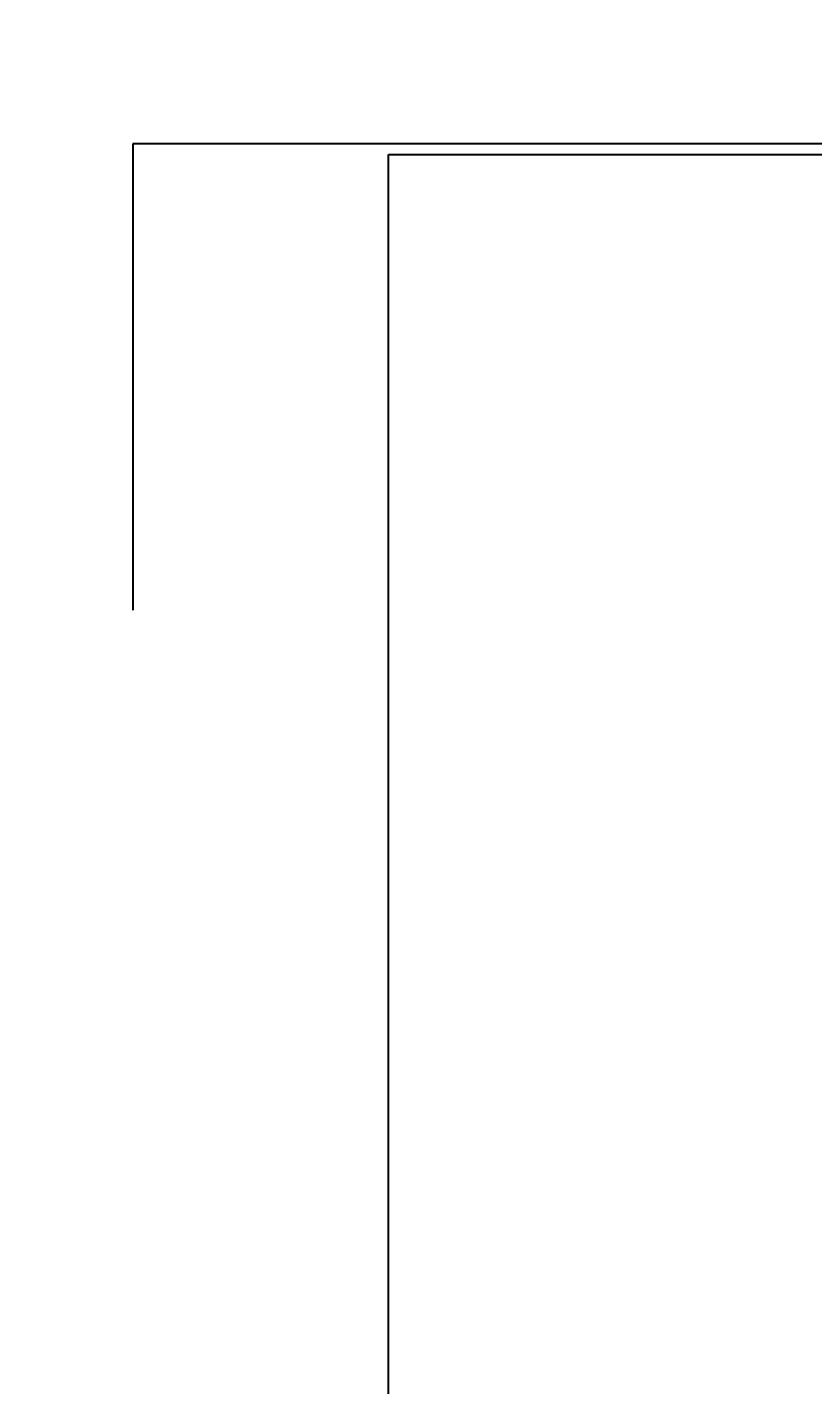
# Model space of a CAD drawing. Header units: millimetres. Extents: x -176651 to 424033, y -469666 to 486614.
# Drawn here: x 259892 to 260933, y 59847 to 61644 of the extents above; entities that cross this region are included whole.
import ezdxf
from ezdxf import colors
from ezdxf.entities.mleader import LeaderData, LeaderLine
from ezdxf.math import Vec2, Vec3

# ---------------------------------------------------------------- set-up
doc = ezdxf.new("R2010")
doc.units = ezdxf.units.MM
doc.linetypes.add('1625_East Villa$0$DASHED', pattern=[0.75, 0.5, -0.25])
for name, color, linetype in [('1625_East Villa$0$ad-Elevation 10', 8, 'Continuous'), ('1625_East Villa$0$ad-Furniture', 8, 'Continuous'), ('Site Levels$0$ad-Lvl-Entance road', 4, 'Continuous'), ('Site Levels$0$ad-Lvl-Plinth', 30, 'Continuous')]:
    doc.layers.add(name, color=color, linetype=linetype)
doc.layers.add('1625_East Villa$0$ad-Landscape', color=8, linetype='Continuous', lineweight=35)
doc.styles.add('Site Levels$0$Sections_The woods Site plan_Entrances$0$Standard', font='arial.ttf')
doc.styles.add('Site Levels$0$Standard', font='arial.ttf')

# ---------------------------------------------------------------- blocks, each defined once
blk = doc.blocks.new('1625_East Villa$0$bamboo')
at = {"layer": '1625_East Villa$0$ad-Landscape', "color": 76}
for points in [[(-780.7, 1200.9), (-752.3, 1166.4), (-912.5, 1150.2), (-789.3, 1193.8)], [(-802.5, 1139.6), (-782.6, 1098), (-891.6, 1037.1), (-795.3, 1130.9)], [(-959.1, 700.5), (-817.2, 774), (-930.7, 666), (-952, 691.8)], [(-731.5, 402.7), (-841.7, 410.9), (-749.6, 372.3), (-739.9, 395.4)], [(-783.5, 343.2), (-846.5, 347.9), (-832, 331), (-792, 335.9)], [(-918.2, 114.1), (-776.2, 187.7), (-889.7, 79.6), (-911, 105.5)]]:
    blk.add_lwpolyline(points, dxfattribs=at)
at = {"layer": '1625_East Villa$0$ad-Landscape', "color": 62}
for points in [[(-835, 1007.8), (-876.2, 987.1), (-939.2, 1094.8), (-843.4, 1000.5)], [(-854.3, 961.7), (-964.6, 970), (-872.5, 931.4), (-862.8, 954.4)], [(-1166, 756.5), (-1215.3, 904.1), (-1191.8, 735.2), (-1166, 756.5)], [(-906.4, 902.3), (-969.4, 907), (-954.8, 890.1), (-914.9, 895)], [(-843.4, 897.5), (-849.4, 818.8), (-866.4, 907.2), (-850.7, 906)], [(-974.8, 702), (-1024.2, 849.6), (-1000.7, 680.7), (-974.8, 702)], [(-1150.2, 755), (-1008.3, 828.6), (-1121.8, 720.5), (-1143.1, 746.4)], [(-1190.3, 750.9), (-1161.9, 716.5), (-1322.1, 700.2), (-1198.9, 743.8)], [(-1212, 689.6), (-1192.2, 648), (-1301.2, 587.1), (-1204.9, 680.9)], [(-999.2, 696.4), (-970.7, 661.9), (-1131, 645.7), (-1007.8, 689.3)], [(-1166.4, 669.3), (-1176.9, 559.2), (-1136.4, 650.5), (-1159.3, 660.7)], [(-1059.9, 523.7), (-1093.8, 494.6), (-1113.3, 654.4), (-1067.1, 532.2)], [(-1102, 678.9), (-1023.4, 671.3), (-1112.1, 656.1), (-1110.6, 671.8)], [(-1121.7, 544.2), (-1162.9, 523.5), (-1225.9, 631.2), (-1130.2, 536.9)], [(-1108, 616), (-1114, 553.1), (-1096.8, 567.3), (-1100.9, 607.4)], [(-1020.9, 635), (-1001.1, 593.4), (-1110, 532.6), (-1013.8, 626.4)], [(-975.2, 614.7), (-985.8, 504.7), (-945.3, 596), (-968.1, 606.1)], [(-910.8, 624.4), (-832.2, 616.8), (-921, 601.5), (-919.5, 617.3)], [(-1288.8, 429.3), (-1338.2, 576.9), (-1314.7, 408), (-1288.8, 429.3)], [(-1053.8, 499.5), (-907.2, 551.9), (-1075.6, 524.9), (-1053.8, 499.5)], [(-916.9, 561.5), (-922.9, 498.6), (-905.6, 512.8), (-909.7, 552.9)], [(-1273.1, 427.7), (-1131.2, 501.3), (-1244.7, 393.3), (-1266, 419.1)], [(-1141, 498.1), (-1251.3, 506.4), (-1159.2, 467.8), (-1149.5, 490.8)], [(-1055, 483.7), (-978.6, 343.4), (-1088.9, 454.6), (-1063.5, 476.4)], [(-1313.2, 423.7), (-1284.7, 389.2), (-1445, 373), (-1321.8, 416.6)], [(-1193.1, 438.6), (-1256.1, 443.4), (-1241.5, 426.4), (-1201.6, 431.4)], [(-1130.1, 433.9), (-1136.1, 355.2), (-1153.1, 443.6), (-1137.4, 442.4)], [(-1334.9, 362.3), (-1315.1, 320.7), (-1424, 259.8), (-1327.8, 353.7)], [(-1289.2, 342), (-1299.8, 231.9), (-1259.3, 323.3), (-1282.1, 333.4)], [(-1224.9, 351.7), (-1146.2, 344), (-1235, 328.8), (-1233.5, 344.6)], [(-1230.9, 288.8), (-1236.9, 225.9), (-1219.6, 240.1), (-1223.8, 280.1)], [(-1166, 102), (-1215.3, 249.6), (-1191.8, 80.7), (-1166, 102)], [(-933.9, 115.6), (-983.2, 263.3), (-959.7, 94.3), (-933.9, 115.6)], [(-1150.2, 100.5), (-1008.3, 174), (-1121.8, 66), (-1143.1, 91.9)], [(-1357.1, -48), (-1406.5, 99.6), (-1382.9, -69.3), (-1357.1, -48)], [(-1190.3, 96.4), (-1161.9, 61.9), (-1322.1, 45.7), (-1198.9, 89.3)], [(-958.2, 110.1), (-929.8, 75.6), (-1090, 59.3), (-966.8, 103)], [(-979.9, 48.7), (-960.1, 7.1), (-1069.1, -53.8), (-972.8, 40.1)], [(-869.9, 38), (-791.3, 30.4), (-880, 15.2), (-878.5, 30.9)], [(-1341.4, -49.5), (-1199.5, 24), (-1312.9, -84), (-1334.3, -58.1)], [(-1212, 35.1), (-1192.2, -6.5), (-1301.2, -67.4), (-1204.9, 26.4)], [(-1166.4, 14.8), (-1176.9, -95.3), (-1136.4, -4), (-1159.3, 6.1)], [(-1102, 24.4), (-1023.4, 16.8), (-1112.1, 1.6), (-1110.6, 17.3)], [(-934.3, 28.4), (-944.8, -81.7), (-904.3, 9.6), (-927.2, 19.8)], [(-780.4, -124), (-821.5, -144.7), (-884.6, -37), (-788.8, -131.3)], [(-875.9, -24.9), (-881.9, -87.8), (-864.7, -73.6), (-868.8, -33.5)]]:
    blk.add_lwpolyline(points, dxfattribs=at)
blk = doc.blocks.new('1625_East Villa$0$zw$DAD3')
at = {"transparency": 33554610}
h = blk.add_hatch(dxfattribs=at)
h.set_pattern_fill('DOTS', color=35, scale=20, angle=360)
h.set_pattern_definition([(360, (-800139.518, 271344.397), (15.875, 31.75), [0, -31.75])])
h.paths.add_polyline_path([(450, -2530), (2915, -2530), (2915, -450), (450, -450)])
at = {"layer": '1625_East Villa$0$ad-Elevation 10', "linetype": '1625_East Villa$0$DASHED'}
blk.add_lwpolyline([(0, -2980), (3365, -2980), (3365, 0), (0, 0)], close=True, dxfattribs=at)
at = {"layer": '1625_East Villa$0$ad-Elevation 10'}
blk.add_lwpolyline([(450, -2530), (2915, -2530), (2915, -450), (450, -450)], close=True, dxfattribs=at)
at = {"layer": '1625_East Villa$0$ad-Elevation 10', "linetype": '1625_East Villa$0$DASHED'}
for points in [[(0, -943.3), (3365, -943.3)], [(0, -1043.3), (3365, -1043.3)]]:
    blk.add_lwpolyline(points, dxfattribs=at)
at = {"layer": '1625_East Villa$0$ad-Landscape', "linetype": 'Continuous', "xscale": 0.473259546584505, "yscale": 0.473259546584505, "zscale": 0.473259546584505, "rotation": 359.9999999999999}
blk.add_blockref('1625_East Villa$0$bamboo', (1292.6, -1624.9), dxfattribs=at)
blk = doc.blocks.new('1625_East Villa$0$zw$D46D')
at = {"layer": '1625_East Villa$0$ad-Furniture'}
blk.add_blockref('1625_East Villa$0$zw$DAD3', (3610, 8185), dxfattribs=at)
blk = doc.blocks.new('1625_East Villa')
at = {"layer": '1625_East Villa$0$ad-Furniture'}
blk.add_blockref('1625_East Villa$0$zw$D46D', (0, 0), dxfattribs=at)
blk = doc.blocks.new("All Plot's Villa Plans")
at = {"ltscale": 5}
blk.add_blockref('1625_East Villa', (256422.3, 53304.9), dxfattribs=at)
blk = doc.blocks.new('Site Levels$0$zw$63CD')
at = {"layer": 'Site Levels$0$ad-Lvl-Plinth', "insert": (269697, -39222), "char_height": 1269.985, "width": 5416.267, "attachment_point": 5, "style": 'Site Levels$0$Sections_The woods Site plan_Entrances$0$Standard', "bg_fill": 19, "box_fill_scale": 1.5, "bg_fill_color": 257, "bg_fill_transparency": 0}
blk.add_mtext('\\pxt4;498.04', dxfattribs=at)
blk = doc.blocks.new('Site Levels$0$zw$1B0B')
at = {"layer": 'Site Levels$0$ad-Lvl-Entance road'}
ml = blk.add_multileader_mtext('Standard', dxfattribs=at)
ml.set_content('{\\fArial|b1|i0|c0|p34;496.79}', color=256, style='Site Levels$0$Standard')
ml.set_leader_properties()
ml.build(insert=Vec2(0, 0))
ml.multileader.update_dxf_attribs({"has_text_frame": 1, "arrow_head_size": 1219.2, "scale": 12})
ctx = ml.context
ctx.base_point, ctx.scale, ctx.char_height, ctx.arrow_head_size, ctx.landing_gap_size, ctx.plane_origin = Vec3(215314.5, -39776.4), 12, 1219.186, 1219.2, 609.6, Vec3(213475.2, -35056.2)
notes = []
notes.append((ctx, [(0, (1, 1, 0), (214469.5, -39776.4), (1, 0), 845, [(0, [(213475.2, -35056.2)], 0, [])])]))
ctx.mtext.insert, ctx.mtext.width, ctx.mtext.defined_height, ctx.mtext.flow_direction = Vec3(215924.1, -39156), 5138.489, 1392.4, 5
ctx.mtext.has_bg_fill, ctx.mtext.bg_color, ctx.mtext.bg_scale_factor, ctx.mtext.bg_transparency, ctx.mtext.use_window_bg_color = 1, -1027028792, 1.5, 0, 1
for ctx, leaders in notes:
    for number, flags, end, landing, length, lines in leaders:
        leader = LeaderData()
        leader.index, (leader.has_last_leader_line, leader.has_dogleg_vector, leader.attachment_direction) = number, flags
        leader.last_leader_point, leader.dogleg_vector, leader.dogleg_length = Vec3(end), Vec3(landing), length
        for number, points, colour, breaks in lines:
            line = LeaderLine()
            line.index, line.vertices, line.color, line.breaks = number, Vec3.list(points), colors.encode_raw_color(colour), breaks
            leader.lines.append(line)
        ctx.leaders.append(leader)
blk = doc.blocks.new('Site Levels')
at = {"layer": 'Site Levels$0$ad-Lvl-Entance road', "ltscale": 5}
blk.add_blockref('Site Levels$0$zw$1B0B', (-5982.9, 99418.6), dxfattribs=at)
at = {"layer": 'Site Levels$0$ad-Lvl-Plinth', "ltscale": 5}
blk.add_blockref('Site Levels$0$zw$63CD', (-5982.9, 99418.6), dxfattribs=at)

msp = doc.modelspace()

# ---------------------------------------------------------------- block references
at = {"ltscale": 5}
msp.add_blockref("All Plot's Villa Plans", (0, 0), dxfattribs=at)

# ---------------------------------------------------------------- next in the draw order: block references
msp.add_blockref('Site Levels', (0, 0), dxfattribs=at)

doc.saveas('drawing.dxf')
